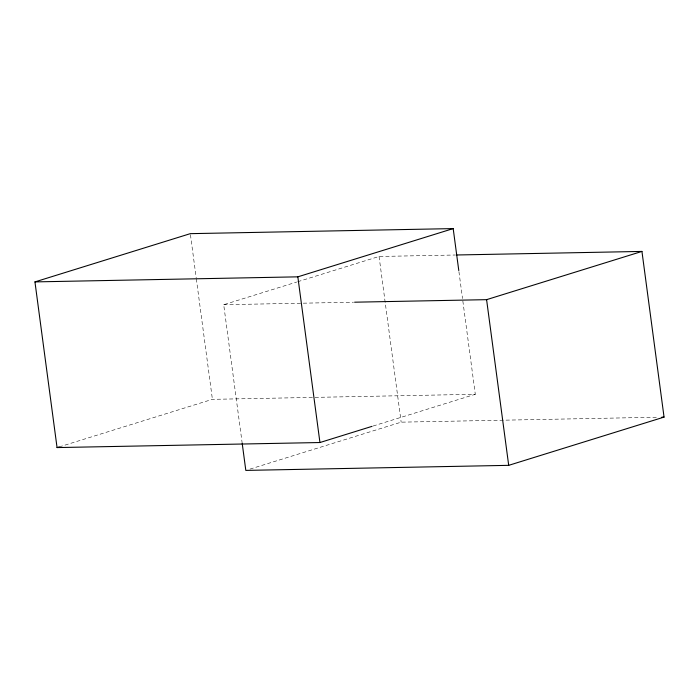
<?xml version="1.0" encoding="UTF-8"?>
<svg xmlns="http://www.w3.org/2000/svg" width="699" height="699" viewBox="0 0 699 699"><rect width="100%" height="100%" fill="white"/><g stroke="black" fill="none" stroke-linecap="round" stroke-linejoin="round"><path stroke-width="0.52" stroke-dasharray="3.5 2.62" d="M242.221 443.498L223.706 304.712L296.691 282.047M297.73 281.723L379.059 256.472L455.416 255.004M59.144 446.932L212.409 399.339L475.294 394.288L462.659 299.609M373.117 426.014L475.294 394.288M249.98 469.099L401.165 422.161L658.598 417.207M223.706 304.712L353.511 302.213M458.928 271.64L462.52 298.534M379.059 256.472L401.165 422.161M190.451 234.733L196.192 277.765M196.332 278.84L212.409 399.339"/><path stroke-width="1.05" d="M372.078 426.338L319.941 442.528L57.056 447.578L34.95 281.898L190.303 233.658L453.188 228.599L458.789 270.565M34.95 281.898L297.835 276.839L453.188 228.599M354.603 302.195L486.591 299.661L641.944 251.422L664.05 417.102L508.697 465.342L245.812 470.401L242.221 443.498M57.056 447.578L59.144 446.932M456.508 254.986L641.944 251.422M661.866 417.146L664.05 417.102M486.591 299.661L508.697 465.342M297.835 276.839L319.941 442.528"/></g></svg>
